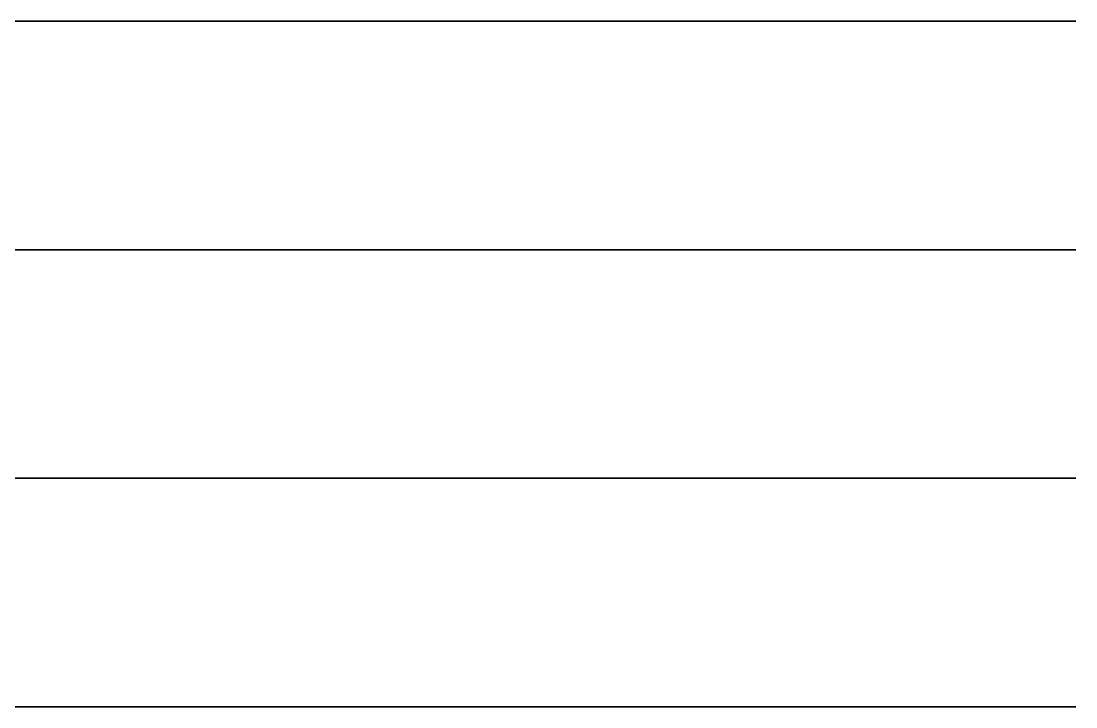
# Model space of a CAD drawing. Header units: metres. Extents: x 350990 to 353010, y 7455300 to 7456700.
# Drawn here: x 352548.3 to 353010, y 7455600 to 7455900 of the extents above; entities that cross this region are included whole.
import ezdxf

# ---------------------------------------------------------------- set-up
doc = ezdxf.new("R2010")
doc.units = ezdxf.units.M

msp = doc.modelspace()

# ---------------------------------------------------------------- linework, layer by layer
at = {"layer": 'BOC_M100N'}
msp.add_polyline3d([(352540, 7455900, 1297.645), (352550, 7455900, 1296.189), (352560, 7455900, 1294.714), (352570, 7455900, 1293.183), (352580, 7455900, 1291.562), (352590, 7455900, 1289.822), (352600, 7455900, 1287.944), (352610, 7455900, 1285.918), (352620, 7455900, 1283.748), (352630, 7455900, 1281.449), (352640, 7455900, 1279.048), (352650, 7455900, 1276.58), (352660, 7455900, 1274.091), (352670, 7455900, 1271.628), (352680, 7455900, 1269.242), (352690, 7455900, 1266.981), (352700, 7455900, 1264.889), (352710, 7455900, 1263.001), (352720, 7455900, 1261.344), (352730, 7455900, 1259.935), (352740, 7455900, 1258.778), (352750, 7455900, 1257.869), (352760, 7455900, 1257.194), (352770, 7455900, 1256.734), (352780, 7455900, 1256.462), (352790, 7455900, 1256.352), (352800, 7455900, 1256.377), (352810, 7455900, 1256.515), (352820, 7455900, 1256.745), (352830, 7455900, 1257.056), (352840, 7455900, 1257.441), (352850, 7455900, 1257.898), (352860, 7455900, 1258.432), (352870, 7455900, 1259.05), (352880, 7455900, 1259.762), (352890, 7455900, 1260.574), (352900, 7455900, 1261.493), (352910, 7455900, 1262.516), (352920, 7455900, 1263.636), (352930, 7455900, 1264.839), (352940, 7455900, 1266.1), (352950, 7455900, 1267.389), (352960, 7455900, 1268.67), (352970, 7455900, 1269.903), (352980, 7455900, 1271.047), (352990, 7455900, 1272.063), (353000, 7455900, 1272.915)], dxfattribs=at)
at = {"layer": 'BOC_M200N'}
msp.add_polyline3d([(352540, 7455800, 1306.494), (352550, 7455800, 1305.318), (352560, 7455800, 1303.99), (352570, 7455800, 1302.526), (352580, 7455800, 1300.943), (352590, 7455800, 1299.25), (352600, 7455800, 1297.456), (352610, 7455800, 1295.561), (352620, 7455800, 1293.563), (352630, 7455800, 1291.455), (352640, 7455800, 1289.231), (352650, 7455800, 1286.885), (352660, 7455800, 1284.414), (352670, 7455800, 1281.823), (352680, 7455800, 1279.122), (352690, 7455800, 1276.332), (352700, 7455800, 1273.487), (352710, 7455800, 1270.627), (352720, 7455800, 1267.803), (352730, 7455800, 1265.076), (352740, 7455800, 1262.509), (352750, 7455800, 1260.168), (352760, 7455800, 1258.118), (352770, 7455800, 1256.417), (352780, 7455800, 1255.116), (352790, 7455800, 1254.254), (352800, 7455800, 1253.853), (352810, 7455800, 1253.922), (352820, 7455800, 1254.451), (352830, 7455800, 1255.415), (352840, 7455800, 1256.774), (352850, 7455800, 1258.474), (352860, 7455800, 1260.455), (352870, 7455800, 1262.648), (352880, 7455800, 1264.984), (352890, 7455800, 1267.395), (352900, 7455800, 1269.818), (352910, 7455800, 1271.872), (352920, 7455800, 1273.77), (352930, 7455800, 1275.801), (352940, 7455800, 1277.939), (352950, 7455800, 1280.156), (352960, 7455800, 1282.388), (352970, 7455800, 1284.017), (352980, 7455800, 1285.53), (352990, 7455800, 1286.944), (353000, 7455800, 1288.276)], dxfattribs=at)
at = {"layer": 'BOC_M300N'}
msp.add_polyline3d([(352540, 7455700, 1293.145), (352550, 7455700, 1293.822), (352560, 7455700, 1294.541), (352570, 7455700, 1295.255), (352580, 7455700, 1295.926), (352590, 7455700, 1296.527), (352600, 7455700, 1297.04), (352610, 7455700, 1297.458), (352620, 7455700, 1297.782), (352630, 7455700, 1298.022), (352640, 7455700, 1298.191), (352650, 7455700, 1298.306), (352660, 7455700, 1298.385), (352670, 7455700, 1298.305), (352680, 7455700, 1298.173), (352690, 7455700, 1298.011), (352700, 7455700, 1297.816), (352710, 7455700, 1297.59), (352720, 7455700, 1297.332), (352730, 7455700, 1297.046), (352740, 7455700, 1296.735), (352750, 7455700, 1296.405), (352760, 7455700, 1296.061), (352770, 7455700, 1295.711), (352780, 7455700, 1295.364), (352790, 7455700, 1295.028), (352800, 7455700, 1294.712), (352810, 7455700, 1294.426), (352820, 7455700, 1294.18), (352830, 7455700, 1293.674), (352840, 7455700, 1293.028), (352850, 7455700, 1292.48), (352860, 7455700, 1292.067), (352870, 7455700, 1291.823), (352880, 7455700, 1291.769), (352890, 7455700, 1291.918), (352900, 7455700, 1292.271), (352910, 7455700, 1292.816), (352920, 7455700, 1293.529), (352930, 7455700, 1294.377), (352940, 7455700, 1295.316), (352950, 7455700, 1296.299), (352960, 7455700, 1297.277), (352970, 7455700, 1298.199), (352980, 7455700, 1299.021), (352990, 7455700, 1299.706), (353000, 7455700, 1300.225)], dxfattribs=at)
at = {"layer": 'BOC_M400N'}
msp.add_polyline3d([(352540, 7455600, 1291.075), (352550, 7455600, 1291.151), (352560, 7455600, 1291.474), (352570, 7455600, 1292.029), (352580, 7455600, 1292.794), (352590, 7455600, 1293.734), (352600, 7455600, 1294.804), (352610, 7455600, 1295.957), (352620, 7455600, 1297.141), (352630, 7455600, 1298.307), (352640, 7455600, 1299.407), (352650, 7455600, 1300.405), (352660, 7455600, 1301.27), (352670, 7455600, 1301.986), (352680, 7455600, 1302.547), (352690, 7455600, 1302.96), (352700, 7455600, 1303.245), (352710, 7455600, 1303.426), (352720, 7455600, 1303.539), (352730, 7455600, 1303.62), (352740, 7455600, 1303.706), (352750, 7455600, 1303.829), (352760, 7455600, 1304.016), (352770, 7455600, 1304.285), (352780, 7455600, 1304.642), (352790, 7455600, 1305.084), (352800, 7455600, 1305.594), (352810, 7455600, 1306.147), (352820, 7455600, 1306.708), (352830, 7455600, 1307.236), (352840, 7455600, 1307.69), (352850, 7455600, 1308.027), (352860, 7455600, 1308.209), (352870, 7455600, 1308.204), (352880, 7455600, 1307.214), (352890, 7455600, 1306.136), (352900, 7455600, 1305.001), (352910, 7455600, 1303.823), (352920, 7455600, 1302.617), (352930, 7455600, 1301.398), (352940, 7455600, 1300.18), (352950, 7455600, 1298.978), (352960, 7455600, 1297.802), (352970, 7455600, 1296.667), (352980, 7455600, 1295.581), (352990, 7455600, 1294.553), (353000, 7455600, 1293.591)], dxfattribs=at)
at = {"layer": 'BOLC_M100N'}
msp.add_polyline3d([(352540, 7455900, 1272.379), (352550, 7455900, 1271.757), (352560, 7455900, 1270.971), (352570, 7455900, 1270.006), (352580, 7455900, 1268.852), (352590, 7455900, 1267.505), (352600, 7455900, 1265.965), (352610, 7455900, 1264.241), (352620, 7455900, 1262.347), (352630, 7455900, 1260.302), (352640, 7455900, 1258.131), (352650, 7455900, 1255.862), (352660, 7455900, 1253.526), (352670, 7455900, 1251.154), (352680, 7455900, 1248.78), (352690, 7455900, 1246.434), (352700, 7455900, 1244.149), (352710, 7455900, 1241.952), (352720, 7455900, 1239.87), (352730, 7455900, 1237.926), (352740, 7455900, 1236.142), (352750, 7455900, 1234.537), (352760, 7455900, 1233.127), (352770, 7455900, 1231.926), (352780, 7455900, 1230.948), (352790, 7455900, 1230.201), (352800, 7455900, 1229.693), (352810, 7455900, 1229.427), (352820, 7455900, 1229.401), (352830, 7455900, 1229.609), (352840, 7455900, 1230.041), (352850, 7455900, 1230.685), (352860, 7455900, 1231.526), (352870, 7455900, 1232.553), (352880, 7455900, 1233.753), (352890, 7455900, 1235.113), (352900, 7455900, 1236.62), (352910, 7455900, 1238.258), (352920, 7455900, 1240.01), (352930, 7455900, 1241.853), (352940, 7455900, 1243.763), (352950, 7455900, 1245.715), (352960, 7455900, 1247.679), (352970, 7455900, 1249.626), (352980, 7455900, 1251.524), (352990, 7455900, 1253.344), (353000, 7455900, 1255.058)], dxfattribs=at)
at = {"layer": 'BOLC_M200N'}
msp.add_polyline3d([(352540, 7455800, 1275.828), (352550, 7455800, 1275.663), (352560, 7455800, 1275.279), (352570, 7455800, 1274.656), (352580, 7455800, 1273.783), (352590, 7455800, 1272.657), (352600, 7455800, 1271.281), (352610, 7455800, 1269.67), (352620, 7455800, 1267.842), (352630, 7455800, 1265.823), (352640, 7455800, 1263.645), (352650, 7455800, 1261.342), (352660, 7455800, 1258.951), (352670, 7455800, 1256.51), (352680, 7455800, 1254.059), (352690, 7455800, 1251.636), (352700, 7455800, 1249.275), (352710, 7455800, 1247.011), (352720, 7455800, 1244.874), (352730, 7455800, 1242.892), (352740, 7455800, 1241.089), (352750, 7455800, 1239.486), (352760, 7455800, 1238.101), (352770, 7455800, 1236.95), (352780, 7455800, 1236.046), (352790, 7455800, 1235.397), (352800, 7455800, 1235.011), (352810, 7455800, 1234.889), (352820, 7455800, 1235.028), (352830, 7455800, 1235.424), (352840, 7455800, 1236.064), (352850, 7455800, 1236.937), (352860, 7455800, 1238.027), (352870, 7455800, 1239.32), (352880, 7455800, 1240.799), (352890, 7455800, 1242.448), (352900, 7455800, 1244.246), (352910, 7455800, 1246.175), (352920, 7455800, 1248.212), (352930, 7455800, 1250.332), (352940, 7455800, 1252.509), (352950, 7455800, 1254.715), (352960, 7455800, 1256.921), (352970, 7455800, 1259.1), (352980, 7455800, 1261.222), (352990, 7455800, 1263.262), (353000, 7455800, 1265.194)], dxfattribs=at)
at = {"layer": 'BOLC_M300N'}
msp.add_polyline3d([(352540, 7455700, 1281.796), (352550, 7455700, 1281.43), (352560, 7455700, 1280.862), (352570, 7455700, 1280.098), (352580, 7455700, 1279.151), (352590, 7455700, 1278.043), (352600, 7455700, 1276.798), (352610, 7455700, 1275.446), (352620, 7455700, 1274.018), (352630, 7455700, 1272.546), (352640, 7455700, 1271.063), (352650, 7455700, 1269.597), (352660, 7455700, 1268.174), (352670, 7455700, 1266.819), (352680, 7455700, 1265.547), (352690, 7455700, 1264.371), (352700, 7455700, 1263.299), (352710, 7455700, 1262.331), (352720, 7455700, 1261.466), (352730, 7455700, 1260.695), (352740, 7455700, 1260.009), (352750, 7455700, 1259.394), (352760, 7455700, 1258.836), (352770, 7455700, 1258.321), (352780, 7455700, 1257.834), (352790, 7455700, 1257.363), (352800, 7455700, 1256.897), (352810, 7455700, 1256.425), (352820, 7455700, 1255.939), (352830, 7455700, 1255.433), (352840, 7455700, 1254.904), (352850, 7455700, 1254.35), (352860, 7455700, 1253.774), (352870, 7455700, 1253.182), (352880, 7455700, 1252.581), (352890, 7455700, 1251.984), (352900, 7455700, 1251.403), (352910, 7455700, 1250.852), (352920, 7455700, 1250.348), (352930, 7455700, 1249.903), (352940, 7455700, 1249.534), (352950, 7455700, 1249.254), (352960, 7455700, 1249.077), (352970, 7455700, 1249.014), (352980, 7455700, 1249.076), (352990, 7455700, 1249.273), (353000, 7455700, 1249.612)], dxfattribs=at)
at = {"layer": 'BOLC_M400N'}
msp.add_polyline3d([(352540, 7455600, 1281.15), (352550, 7455600, 1279.172), (352560, 7455600, 1277.033), (352570, 7455600, 1274.796), (352580, 7455600, 1272.529), (352590, 7455600, 1270.297), (352600, 7455600, 1268.165), (352610, 7455600, 1266.195), (352620, 7455600, 1264.44), (352630, 7455600, 1262.946), (352640, 7455600, 1261.751), (352650, 7455600, 1260.879), (352660, 7455600, 1260.343), (352670, 7455600, 1260.145), (352680, 7455600, 1260.274), (352690, 7455600, 1260.71), (352700, 7455600, 1261.419), (352710, 7455600, 1262.361), (352720, 7455600, 1263.489), (352730, 7455600, 1264.748), (352740, 7455600, 1266.081), (352750, 7455600, 1267.431), (352760, 7455600, 1268.737), (352770, 7455600, 1269.945), (352780, 7455600, 1271.003), (352790, 7455600, 1271.864), (352800, 7455600, 1272.487), (352810, 7455600, 1272.84), (352820, 7455600, 1272.898), (352830, 7455600, 1272.645), (352840, 7455600, 1272.074), (352850, 7455600, 1271.185), (352860, 7455600, 1269.988), (352870, 7455600, 1268.501), (352880, 7455600, 1266.746), (352890, 7455600, 1264.756), (352900, 7455600, 1262.567), (352910, 7455600, 1260.219), (352920, 7455600, 1257.757), (352930, 7455600, 1255.227), (352940, 7455600, 1252.679), (352950, 7455600, 1250.161), (352960, 7455600, 1247.723), (352970, 7455600, 1245.412), (352980, 7455600, 1243.275), (352990, 7455600, 1241.355), (353000, 7455600, 1239.692)], dxfattribs=at)
at = {"layer": 'BOX_M100N'}
msp.add_polyline3d([(352540, 7455900, 1254.124), (352550, 7455900, 1253.73), (352560, 7455900, 1252.823), (352570, 7455900, 1251.431), (352580, 7455900, 1249.606), (352590, 7455900, 1247.424), (352600, 7455900, 1244.978), (352610, 7455900, 1242.364), (352620, 7455900, 1239.681), (352630, 7455900, 1237.015), (352640, 7455900, 1234.438), (352650, 7455900, 1231.999), (352660, 7455900, 1229.722), (352670, 7455900, 1227.606), (352680, 7455900, 1225.625), (352690, 7455900, 1223.735), (352700, 7455900, 1221.878), (352710, 7455900, 1219.991), (352720, 7455900, 1218.016), (352730, 7455900, 1215.905), (352740, 7455900, 1213.63), (352750, 7455900, 1211.189), (352760, 7455900, 1208.609), (352770, 7455900, 1205.949), (352780, 7455900, 1203.293), (352790, 7455900, 1200.751), (352800, 7455900, 1198.448), (352810, 7455900, 1196.516), (352820, 7455900, 1195.08), (352830, 7455900, 1194.253), (352840, 7455900, 1194.125), (352850, 7455900, 1194.754), (352860, 7455900, 1196.163), (352870, 7455900, 1198.337), (352880, 7455900, 1201.224), (352890, 7455900, 1204.733), (352900, 7455900, 1208.742), (352910, 7455900, 1213.101), (352920, 7455900, 1217.639), (352930, 7455900, 1222.178), (352940, 7455900, 1226.542), (352950, 7455900, 1230.566), (352960, 7455900, 1234.106), (352970, 7455900, 1237.046), (352980, 7455900, 1239.305), (352990, 7455900, 1240.838), (353000, 7455900, 1241.637)], dxfattribs=at)
at = {"layer": 'BOX_M200N'}
msp.add_polyline3d([(352540, 7455800, 1269.704), (352550, 7455800, 1269.663), (352560, 7455800, 1269.279), (352570, 7455800, 1268.542), (352580, 7455800, 1267.063), (352590, 7455800, 1265.058), (352600, 7455800, 1262.581), (352610, 7455800, 1259.702), (352620, 7455800, 1256.51), (352630, 7455800, 1253.097), (352640, 7455800, 1249.557), (352650, 7455800, 1245.975), (352660, 7455800, 1242.421), (352670, 7455800, 1238.949), (352680, 7455800, 1235.592), (352690, 7455800, 1232.361), (352700, 7455800, 1229.25), (352710, 7455800, 1226.239), (352720, 7455800, 1223.299), (352730, 7455800, 1220.399), (352740, 7455800, 1217.512), (352750, 7455800, 1214.626), (352760, 7455800, 1211.745), (352770, 7455800, 1208.893), (352780, 7455800, 1206.119), (352790, 7455800, 1203.493), (352800, 7455800, 1201.103), (352810, 7455800, 1199.048), (352820, 7455800, 1197.435), (352830, 7455800, 1196.365), (352840, 7455800, 1195.929), (352850, 7455800, 1196.197), (352860, 7455800, 1197.216), (352870, 7455800, 1199), (352880, 7455800, 1201.531), (352890, 7455800, 1204.754), (352900, 7455800, 1208.582), (352910, 7455800, 1212.895), (352920, 7455800, 1217.551), (352930, 7455800, 1222.393), (352940, 7455800, 1227.257), (352950, 7455800, 1231.984), (352960, 7455800, 1236.428), (352970, 7455800, 1240.467), (352980, 7455800, 1244.011), (352990, 7455800, 1247.002), (353000, 7455800, 1249.419)], dxfattribs=at)
at = {"layer": 'BOX_M300N'}
msp.add_polyline3d([(352540, 7455700, 1252.678), (352550, 7455700, 1251.535), (352560, 7455700, 1250.307), (352570, 7455700, 1248.999), (352580, 7455700, 1247.628), (352590, 7455700, 1246.228), (352600, 7455700, 1244.846), (352610, 7455700, 1243.542), (352620, 7455700, 1242.381), (352630, 7455700, 1241.431), (352640, 7455700, 1240.754), (352650, 7455700, 1240.403), (352660, 7455700, 1240.413), (352670, 7455700, 1240.796), (352680, 7455700, 1241.538), (352690, 7455700, 1242.601), (352700, 7455700, 1243.916), (352710, 7455700, 1245.393), (352720, 7455700, 1246.924), (352730, 7455700, 1248.388), (352740, 7455700, 1249.664), (352750, 7455700, 1250.633), (352760, 7455700, 1251.195), (352770, 7455700, 1251.271), (352780, 7455700, 1250.813), (352790, 7455700, 1249.805), (352800, 7455700, 1248.269), (352810, 7455700, 1246.26), (352820, 7455700, 1243.865), (352830, 7455700, 1241.194), (352840, 7455700, 1238.377), (352850, 7455700, 1235.552), (352860, 7455700, 1232.857), (352870, 7455700, 1230.42), (352880, 7455700, 1228.35), (352890, 7455700, 1226.732), (352900, 7455700, 1225.619), (352910, 7455700, 1225.031), (352920, 7455700, 1224.955), (352930, 7455700, 1225.346), (352940, 7455700, 1226.135), (352950, 7455700, 1227.231), (352960, 7455700, 1228.535), (352970, 7455700, 1229.947), (352980, 7455700, 1231.37), (352990, 7455700, 1232.722), (353000, 7455700, 1233.944)], dxfattribs=at)
at = {"layer": 'BOX_M400N'}
msp.add_polyline3d([(352540, 7455600, 1238.621), (352550, 7455600, 1235.93), (352560, 7455600, 1233.6), (352570, 7455600, 1231.652), (352580, 7455600, 1230.098), (352590, 7455600, 1228.942), (352600, 7455600, 1228.187), (352610, 7455600, 1227.833), (352620, 7455600, 1227.882), (352630, 7455600, 1228.335), (352640, 7455600, 1229.194), (352650, 7455600, 1230.456), (352660, 7455600, 1232.11), (352670, 7455600, 1234.139), (352680, 7455600, 1236.508), (352690, 7455600, 1239.17), (352700, 7455600, 1242.057), (352710, 7455600, 1245.086), (352720, 7455600, 1248.156), (352730, 7455600, 1251.156), (352740, 7455600, 1253.963), (352750, 7455600, 1256.457), (352760, 7455600, 1258.522), (352770, 7455600, 1260.054), (352780, 7455600, 1260.971), (352790, 7455600, 1261.215), (352800, 7455600, 1260.761), (352810, 7455600, 1259.616), (352820, 7455600, 1257.821), (352830, 7455600, 1255.447), (352840, 7455600, 1252.595), (352850, 7455600, 1249.385), (352860, 7455600, 1245.952), (352870, 7455600, 1242.435), (352880, 7455600, 1238.968), (352890, 7455600, 1235.673), (352900, 7455600, 1232.652), (352910, 7455600, 1229.98), (352920, 7455600, 1227.704), (352930, 7455600, 1225.839), (352940, 7455600, 1224.373), (352950, 7455600, 1223.267), (352960, 7455600, 1222.465), (352970, 7455600, 1221.898), (352980, 7455600, 1221.494), (352990, 7455600, 1221.184), (353000, 7455600, 1220.911)], dxfattribs=at)
at = {"layer": 'PHY_M100N'}
msp.add_polyline3d([(352546.122, 7455900, 920), (352549.476, 7455900, 910), (352550, 7455900, 907.804), (352551.842, 7455900, 900), (352553.442, 7455900, 890), (352554.45, 7455900, 880), (352555.027, 7455900, 870), (352555.365, 7455900, 860), (352555.701, 7455900, 850), (352556.354, 7455900, 840), (352557.747, 7455900, 830), (352560, 7455900, 821.52), (352560.427, 7455900, 820), (352564.914, 7455900, 810), (352560, 7455900, 806.582), (352550, 7455900, 809.373), (352548.283, 7455900, 810)], dxfattribs=at)
msp.add_polyline3d([(352570, 7455900, 799.231), (352568.367, 7455900, 800), (352570, 7455900, 802.663), (352571.94, 7455900, 800)], close=True, dxfattribs=at)
at = {"layer": 'PHY_M200N'}
msp.add_polyline3d([(352544.527, 7455800, 810), (352550, 7455800, 803.183), (352552.585, 7455800, 800), (352560, 7455800, 793.099), (352563.234, 7455800, 790), (352570, 7455800, 784.597), (352575.289, 7455800, 780), (352580, 7455800, 776.3), (352586.978, 7455800, 770), (352590, 7455800, 767.344), (352596.987, 7455800, 760), (352590, 7455800, 755.695), (352583.156, 7455800, 750), (352580, 7455800, 748.557), (352570, 7455800, 742.769), (352566.28, 7455800, 740), (352560, 7455800, 735.337), (352554.072, 7455800, 730), (352550, 7455800, 726.397), (352543.396, 7455800, 720)], dxfattribs=at)
at = {"layer": 'POT_M100N'}
msp.add_polyline3d([(352540.041, 7455900, 370), (352550, 7455900, 360.936), (352551.005, 7455900, 360), (352560, 7455900, 351.75), (352561.854, 7455900, 350), (352570, 7455900, 342.233), (352572.267, 7455900, 340), (352580, 7455900, 332.128), (352582.023, 7455900, 330), (352590, 7455900, 321.148), (352591.005, 7455900, 320), (352599.192, 7455900, 310), (352600, 7455900, 308.937), (352606.648, 7455900, 300), (352600, 7455900, 290.831), (352590, 7455900, 290.346), (352580, 7455900, 290.219), (352570, 7455900, 290.161), (352560, 7455900, 290.129), (352550, 7455900, 290.109), (352540, 7455900, 290.095)], dxfattribs=at)
at = {"layer": 'PRO_M100N'}
msp.add_polyline3d([(352540.907, 7455900, 1310), (352550, 7455900, 1308.156), (352560, 7455900, 1306.007), (352570, 7455900, 1303.749), (352580, 7455900, 1301.394), (352585.721, 7455900, 1300), (352590, 7455900, 1298.957), (352600, 7455900, 1296.454), (352610, 7455900, 1293.902), (352620, 7455900, 1291.32), (352625.09, 7455900, 1290), (352630, 7455900, 1288.727), (352640, 7455900, 1286.143), (352647.684, 7455900, 1280), (352643.866, 7455900, 1270), (352641.47, 7455900, 1260), (352640.376, 7455900, 1250), (352640.527, 7455900, 1240), (352641.954, 7455900, 1230), (352644.764, 7455900, 1220), (352649.155, 7455900, 1210), (352650, 7455900, 1208.564), (352655.825, 7455900, 1200), (352660, 7455900, 1195.117), (352665.134, 7455900, 1190), (352670, 7455900, 1185.781), (352677.842, 7455900, 1180), (352680, 7455900, 1179.364), (352690, 7455900, 1176.904), (352700, 7455900, 1174.969), (352710, 7455900, 1173.608), (352720, 7455900, 1172.865), (352730, 7455900, 1172.763), (352740, 7455900, 1173.275), (352750, 7455900, 1174.287), (352760, 7455900, 1175.555), (352770, 7455900, 1176.682), (352780, 7455900, 1177.129), (352790, 7455900, 1176.289), (352800, 7455900, 1173.599), (352807.29, 7455900, 1170), (352810, 7455900, 1168.633), (352820, 7455900, 1161.139), (352821.132, 7455900, 1160), (352830, 7455900, 1151.201), (352830.975, 7455900, 1150), (352839.4, 7455900, 1140), (352840, 7455900, 1139.318), (352847.028, 7455900, 1130), (352850, 7455900, 1126.354), (352854.617, 7455900, 1120), (352860, 7455900, 1113.284), (352862.418, 7455900, 1110), (352870, 7455900, 1100.757), (352870.583, 7455900, 1100), (352879.091, 7455900, 1090), (352880, 7455900, 1089.033), (352888.107, 7455900, 1080), (352890, 7455900, 1078.079), (352897.666, 7455900, 1070), (352900, 7455900, 1067.719), (352907.623, 7455900, 1060), (352910, 7455900, 1057.719), (352917.746, 7455900, 1050), (352920, 7455900, 1047.817), (352927.739, 7455900, 1040), (352930, 7455900, 1037.72), (352937.299, 7455900, 1030), (352940, 7455900, 1027.063), (352946.166, 7455900, 1020), (352950, 7455900, 1015.344), (352954.168, 7455900, 1010), (352960, 7455900, 1001.812), (352961.224, 7455900, 1000), (352967.188, 7455900, 990), (352970, 7455900, 984.557), (352972.225, 7455900, 980), (352976.327, 7455900, 970), (352979.702, 7455900, 960), (352980, 7455900, 958.91), (352982.317, 7455900, 950), (352984.386, 7455900, 940), (352986.039, 7455900, 930), (352987.402, 7455900, 920), (352988.606, 7455900, 910), (352989.793, 7455900, 900), (352990, 7455900, 898.404), (352991.061, 7455900, 890), (352992.604, 7455900, 880), (352994.613, 7455900, 870), (352997.294, 7455900, 860), (353000, 7455900, 852.373), (353006.672, 7455900, 850), (353009.239, 7455900, 840), (353009.601, 7455900, 830), (353009.743, 7455900, 820), (353009.817, 7455900, 810), (353009.861, 7455900, 800), (353009.89, 7455900, 790), (353009.91, 7455900, 780), (353009.925, 7455900, 770), (353009.935, 7455900, 760), (353009.943, 7455900, 750), (353009.95, 7455900, 740), (353009.955, 7455900, 730), (353009.959, 7455900, 720), (353009.962, 7455900, 710), (353009.964, 7455900, 700), (353009.966, 7455900, 690), (353009.967, 7455900, 680), (353009.968, 7455900, 670), (353009.969, 7455900, 660), (353009.969, 7455900, 650), (353009.969, 7455900, 640), (353009.969, 7455900, 630), (353009.969, 7455900, 620), (353009.968, 7455900, 610), (353009.967, 7455900, 600), (353009.965, 7455900, 590), (353009.964, 7455900, 580), (353009.962, 7455900, 570), (353009.959, 7455900, 560), (353009.957, 7455900, 550), (353009.954, 7455900, 540), (353009.951, 7455900, 530), (353009.949, 7455900, 520), (353009.946, 7455900, 510), (353009.944, 7455900, 500), (353009.943, 7455900, 490), (353009.943, 7455900, 480), (353009.944, 7455900, 470), (353009.945, 7455900, 460), (353009.948, 7455900, 450), (353009.951, 7455900, 440), (353009.954, 7455900, 430), (353009.958, 7455900, 420), (353009.961, 7455900, 410), (353009.964, 7455900, 400), (353009.967, 7455900, 390), (353009.969, 7455900, 380), (353009.972, 7455900, 370), (353009.974, 7455900, 360), (353009.975, 7455900, 350), (353009.977, 7455900, 340), (353009.978, 7455900, 330), (353009.979, 7455900, 320), (353009.98, 7455900, 310), (353009.981, 7455900, 300), (353000, 7455900, 290.019), (352990, 7455900, 290.019), (352980, 7455900, 290.019), (352970, 7455900, 290.018), (352960, 7455900, 290.018), (352950, 7455900, 290.018), (352940, 7455900, 290.018), (352930, 7455900, 290.018), (352920, 7455900, 290.018), (352910, 7455900, 290.017), (352900, 7455900, 290.017), (352890, 7455900, 290.017), (352880, 7455900, 290.017), (352870, 7455900, 290.017), (352860, 7455900, 290.017), (352850, 7455900, 290.016), (352840, 7455900, 290.016), (352830, 7455900, 290.016), (352820, 7455900, 290.015), (352810, 7455900, 290.015), (352800, 7455900, 290.015), (352790, 7455900, 290.014), (352780, 7455900, 290.014), (352770, 7455900, 290.014), (352760, 7455900, 290.013), (352750, 7455900, 290.013), (352740, 7455900, 290.013), (352730, 7455900, 290.013), (352720, 7455900, 290.013), (352710, 7455900, 290.012), (352700, 7455900, 290.012), (352690, 7455900, 290.012), (352680, 7455900, 290.012), (352670, 7455900, 290.012), (352660, 7455900, 290.012), (352650, 7455900, 290.011), (352640, 7455900, 290.011), (352630, 7455900, 290.011), (352620, 7455900, 290.011), (352610, 7455900, 290.011), (352600, 7455900, 290.011), (352590, 7455900, 290.01), (352580, 7455900, 290.01), (352570, 7455900, 290.01), (352560, 7455900, 290.01), (352550, 7455900, 290.01), (352540, 7455900, 290.01)], dxfattribs=at)
at = {"layer": 'PRO_M200N'}
for points in [[(352546.149, 7455800, 1160), (352550, 7455800, 1157.975), (352560, 7455800, 1154.337), (352570, 7455800, 1152.061), (352580, 7455800, 1150.707), (352588.417, 7455800, 1150), (352590, 7455800, 1149.879), (352600, 7455800, 1149.259), (352610, 7455800, 1148.601), (352620, 7455800, 1147.757), (352630, 7455800, 1146.636), (352640, 7455800, 1145.197), (352650, 7455800, 1143.424), (352660, 7455800, 1141.314), (352665.389, 7455800, 1140), (352670, 7455800, 1138.859), (352680, 7455800, 1136.058), (352690, 7455800, 1132.921), (352698.409, 7455800, 1130), (352700, 7455800, 1129.414), (352710, 7455800, 1125.474), (352720, 7455800, 1121.072), (352722.306, 7455800, 1120), (352730, 7455800, 1116.09), (352740, 7455800, 1110.437), (352740.737, 7455800, 1110), (352750, 7455800, 1104.056), (352755.832, 7455800, 1100), (352760, 7455800, 1096.943), (352769.075, 7455800, 1090), (352770, 7455800, 1089.284), (352780, 7455800, 1081.576), (352782.035, 7455800, 1080), (352790, 7455800, 1074.241), (352796.029, 7455800, 1070), (352800, 7455800, 1067.483), (352810, 7455800, 1061.434), (352812.402, 7455800, 1060), (352820, 7455800, 1056.05), (352830, 7455800, 1050.977), (352831.821, 7455800, 1050), (352840, 7455800, 1046.169), (352850, 7455800, 1041.29), (352852.366, 7455800, 1040), (352860, 7455800, 1036.272), (352870, 7455800, 1030.931), (352871.519, 7455800, 1030), (352880, 7455800, 1025.179), (352888.187, 7455800, 1020), (352890, 7455800, 1018.906), (352900, 7455800, 1011.978), (352902.531, 7455800, 1010), (352910, 7455800, 1004.231), (352914.874, 7455800, 1000), (352920, 7455800, 995.491), (352925.563, 7455800, 990), (352930, 7455800, 985.458), (352934.782, 7455800, 980), (352940, 7455800, 973.695), (352942.774, 7455800, 970), (352949.742, 7455800, 960), (352950, 7455800, 959.593), (352955.594, 7455800, 950), (352960, 7455800, 941.718), (352960.855, 7455800, 940), (352965.313, 7455800, 930), (352969.378, 7455800, 920), (352970, 7455800, 918.294), (352972.894, 7455800, 910), (352976.121, 7455800, 900), (352979.197, 7455800, 890), (352980, 7455800, 887.257), (352982.09, 7455800, 880), (352984.991, 7455800, 870), (352988.087, 7455800, 860), (352990, 7455800, 854.306), (352991.455, 7455800, 850), (352995.205, 7455800, 840), (352999.638, 7455800, 830), (353000, 7455800, 829.275), (353009.101, 7455800, 820), (353009.558, 7455800, 810), (353009.712, 7455800, 800), (353009.79, 7455800, 790), (353009.836, 7455800, 780), (353009.867, 7455800, 770), (353009.889, 7455800, 760), (353009.905, 7455800, 750), (353009.917, 7455800, 740), (353009.926, 7455800, 730), (353009.933, 7455800, 720), (353009.939, 7455800, 710), (353009.944, 7455800, 700), (353009.947, 7455800, 690), (353009.95, 7455800, 680), (353009.953, 7455800, 670), (353009.954, 7455800, 660), (353009.956, 7455800, 650), (353009.956, 7455800, 640), (353009.957, 7455800, 630), (353009.957, 7455800, 620), (353009.957, 7455800, 610), (353009.956, 7455800, 600), (353009.955, 7455800, 590), (353009.954, 7455800, 580), (353009.952, 7455800, 570), (353009.95, 7455800, 560), (353009.948, 7455800, 550), (353009.946, 7455800, 540), (353009.944, 7455800, 530), (353009.942, 7455800, 520), (353009.94, 7455800, 510), (353009.939, 7455800, 500), (353009.938, 7455800, 490), (353009.939, 7455800, 480), (353009.94, 7455800, 470), (353009.942, 7455800, 460), (353009.944, 7455800, 450), (353009.948, 7455800, 440), (353009.951, 7455800, 430), (353009.954, 7455800, 420), (353009.958, 7455800, 410), (353009.961, 7455800, 400), (353009.964, 7455800, 390), (353009.967, 7455800, 380), (353009.969, 7455800, 370), (353009.971, 7455800, 360), (353009.973, 7455800, 350), (353009.975, 7455800, 340), (353009.976, 7455800, 330), (353009.977, 7455800, 320), (353009.978, 7455800, 310), (353009.979, 7455800, 300), (353000, 7455800, 290.021), (352990, 7455800, 290.021), (352980, 7455800, 290.02), (352970, 7455800, 290.02), (352960, 7455800, 290.019), (352950, 7455800, 290.019), (352940, 7455800, 290.019), (352930, 7455800, 290.019), (352920, 7455800, 290.019), (352910, 7455800, 290.019), (352900, 7455800, 290.018), (352890, 7455800, 290.018), (352880, 7455800, 290.018), (352870, 7455800, 290.018), (352860, 7455800, 290.017), (352850, 7455800, 290.017), (352840, 7455800, 290.017), (352830, 7455800, 290.016), (352820, 7455800, 290.016), (352810, 7455800, 290.016), (352800, 7455800, 290.015), (352790, 7455800, 290.015), (352780, 7455800, 290.015), (352770, 7455800, 290.014), (352760, 7455800, 290.014), (352750, 7455800, 290.014), (352740, 7455800, 290.014), (352730, 7455800, 290.014), (352720, 7455800, 290.014), (352710, 7455800, 290.013), (352700, 7455800, 290.013), (352690, 7455800, 290.013), (352680, 7455800, 290.013), (352670, 7455800, 290.013), (352660, 7455800, 290.013), (352650, 7455800, 290.013), (352640, 7455800, 290.013), (352630, 7455800, 290.013), (352620, 7455800, 290.012), (352610, 7455800, 290.012), (352600, 7455800, 290.012), (352590, 7455800, 290.012), (352580, 7455800, 290.011), (352570, 7455800, 290.011), (352560, 7455800, 290.011), (352550, 7455800, 290.011), (352540, 7455800, 290.011)], [(352542.135, 7455800, 1310), (352550, 7455800, 1309.357), (352560, 7455800, 1307.579), (352567.789, 7455800, 1300), (352563.77, 7455800, 1290), (352560.062, 7455800, 1280), (352560, 7455800, 1279.828), (352556.432, 7455800, 1270), (352552.887, 7455800, 1260), (352550, 7455800, 1251.936), (352549.313, 7455800, 1250), (352545.677, 7455800, 1240)]]:
    msp.add_polyline3d(points, dxfattribs=at)
at = {"layer": 'PRO_M300N'}
msp.add_polyline3d([(352540, 7455700, 1084.278), (352550, 7455700, 1080.774), (352553.26, 7455700, 1080), (352560, 7455700, 1078.422), (352570, 7455700, 1077.077), (352580, 7455700, 1076.624), (352590, 7455700, 1076.901), (352600, 7455700, 1077.653), (352610, 7455700, 1078.547), (352620, 7455700, 1079.211), (352630, 7455700, 1079.294), (352640, 7455700, 1078.516), (352650, 7455700, 1076.698), (352660, 7455700, 1073.761), (352669.26, 7455700, 1070), (352670, 7455700, 1069.696), (352680, 7455700, 1064.437), (352687.147, 7455700, 1060), (352690, 7455700, 1058.25), (352700, 7455700, 1051.32), (352701.74, 7455700, 1050), (352710, 7455700, 1043.987), (352715.252, 7455700, 1040), (352720, 7455700, 1036.601), (352729.171, 7455700, 1030), (352730, 7455700, 1029.444), (352740, 7455700, 1022.789), (352744.392, 7455700, 1020), (352750, 7455700, 1016.698), (352760, 7455700, 1011.218), (352762.4, 7455700, 1010), (352770, 7455700, 1006.392), (352780, 7455700, 1002.136), (352785.629, 7455700, 1000), (352790, 7455700, 998.419), (352800, 7455700, 995.189), (352810, 7455700, 992.338), (352819.109, 7455700, 990), (352820, 7455700, 989.775), (352830, 7455700, 987.372), (352840, 7455700, 984.992), (352850, 7455700, 982.483), (352858.863, 7455700, 980), (352860, 7455700, 979.674), (352870, 7455700, 976.295), (352880, 7455700, 972.279), (352884.73, 7455700, 970), (352890, 7455700, 967.33), (352900, 7455700, 961.301), (352901.829, 7455700, 960), (352910, 7455700, 953.771), (352914.28, 7455700, 950), (352920, 7455700, 944.516), (352924.154, 7455700, 940), (352930, 7455700, 933.015), (352932.273, 7455700, 930), (352939.089, 7455700, 920), (352940, 7455700, 918.494), (352944.76, 7455700, 910), (352949.856, 7455700, 900), (352950, 7455700, 899.675), (352954.088, 7455700, 890), (352957.954, 7455700, 880), (352960, 7455700, 874.099), (352961.395, 7455700, 870), (352964.441, 7455700, 860), (352967.335, 7455700, 850), (352970, 7455700, 840.538), (352970.153, 7455700, 840), (352972.79, 7455700, 830), (352975.588, 7455700, 820), (352978.717, 7455700, 810), (352980, 7455700, 806.251), (352982.16, 7455700, 800), (352986.151, 7455700, 790), (352990, 7455700, 781.958), (352990.919, 7455700, 780), (352996.158, 7455700, 770), (353000, 7455700, 763.648), (353007.323, 7455700, 760), (353009.119, 7455700, 750), (353009.478, 7455700, 740), (353009.633, 7455700, 730), (353009.72, 7455700, 720), (353009.775, 7455700, 710), (353009.813, 7455700, 700), (353009.841, 7455700, 690), (353009.862, 7455700, 680), (353009.878, 7455700, 670), (353009.891, 7455700, 660), (353009.901, 7455700, 650), (353009.91, 7455700, 640), (353009.917, 7455700, 630), (353009.923, 7455700, 620), (353009.928, 7455700, 610), (353009.932, 7455700, 600), (353009.935, 7455700, 590), (353009.938, 7455700, 580), (353009.941, 7455700, 570), (353009.943, 7455700, 560), (353009.945, 7455700, 550), (353009.947, 7455700, 540), (353009.948, 7455700, 530), (353009.95, 7455700, 520), (353009.951, 7455700, 510), (353009.953, 7455700, 500), (353009.954, 7455700, 490), (353009.955, 7455700, 480), (353009.957, 7455700, 470), (353009.958, 7455700, 460), (353009.96, 7455700, 450), (353009.961, 7455700, 440), (353009.963, 7455700, 430), (353009.964, 7455700, 420), (353009.966, 7455700, 410), (353009.967, 7455700, 400), (353009.969, 7455700, 390), (353009.97, 7455700, 380), (353009.971, 7455700, 370), (353009.973, 7455700, 360), (353009.974, 7455700, 350), (353009.975, 7455700, 340), (353009.976, 7455700, 330), (353009.976, 7455700, 320), (353009.977, 7455700, 310), (353009.978, 7455700, 300), (353000, 7455700, 290.022), (352990, 7455700, 290.022), (352980, 7455700, 290.021), (352970, 7455700, 290.021), (352960, 7455700, 290.02), (352950, 7455700, 290.02), (352940, 7455700, 290.02), (352930, 7455700, 290.02), (352920, 7455700, 290.02), (352910, 7455700, 290.02), (352900, 7455700, 290.02), (352890, 7455700, 290.019), (352880, 7455700, 290.019), (352870, 7455700, 290.019), (352860, 7455700, 290.019), (352850, 7455700, 290.019), (352840, 7455700, 290.018), (352830, 7455700, 290.018), (352820, 7455700, 290.018), (352810, 7455700, 290.017), (352800, 7455700, 290.017), (352790, 7455700, 290.017), (352780, 7455700, 290.016), (352770, 7455700, 290.016), (352760, 7455700, 290.016), (352750, 7455700, 290.016), (352740, 7455700, 290.015), (352730, 7455700, 290.015), (352720, 7455700, 290.015), (352710, 7455700, 290.015), (352700, 7455700, 290.015), (352690, 7455700, 290.015), (352680, 7455700, 290.015), (352670, 7455700, 290.015), (352660, 7455700, 290.015), (352650, 7455700, 290.015), (352640, 7455700, 290.015), (352630, 7455700, 290.015), (352620, 7455700, 290.015), (352610, 7455700, 290.015), (352600, 7455700, 290.014), (352590, 7455700, 290.014), (352580, 7455700, 290.014), (352570, 7455700, 290.013), (352560, 7455700, 290.013), (352550, 7455700, 290.013), (352540, 7455700, 290.013)], dxfattribs=at)
at = {"layer": 'PRO_M400N'}
msp.add_polyline3d([(352540, 7455600, 1053.91), (352549.318, 7455600, 1050), (352550, 7455600, 1049.696), (352560, 7455600, 1046.023), (352570, 7455600, 1043.001), (352580, 7455600, 1040.704), (352584.698, 7455600, 1040), (352590, 7455600, 1039.102), (352600, 7455600, 1038.136), (352610, 7455600, 1037.621), (352620, 7455600, 1037.162), (352630, 7455600, 1036.276), (352640, 7455600, 1034.546), (352650, 7455600, 1031.751), (352654.338, 7455600, 1030), (352660, 7455600, 1027.72), (352670, 7455600, 1022.666), (352674.46, 7455600, 1020), (352680, 7455600, 1016.877), (352690, 7455600, 1010.711), (352691.036, 7455600, 1010), (352700, 7455600, 1004.36), (352706.798, 7455600, 1000), (352710, 7455600, 998.128), (352720, 7455600, 992.071), (352723.367, 7455600, 990), (352730, 7455600, 986.234), (352740, 7455600, 980.658), (352741.16, 7455600, 980), (352750, 7455600, 975.252), (352760, 7455600, 970.083), (352760.158, 7455600, 970), (352770, 7455600, 964.982), (352780, 7455600, 960.064), (352780.13, 7455600, 960), (352790, 7455600, 955.085), (352800, 7455600, 950.205), (352800.423, 7455600, 950), (352810, 7455600, 945.083), (352819.856, 7455600, 940), (352820, 7455600, 939.919), (352830, 7455600, 934.189), (352837.073, 7455600, 930), (352840, 7455600, 928.018), (352850, 7455600, 920.938), (352851.263, 7455600, 920), (352860, 7455600, 912.238), (352862.378, 7455600, 910), (352870, 7455600, 901.065), (352870.863, 7455600, 900), (352877.142, 7455600, 890), (352880, 7455600, 883.684), (352881.632, 7455600, 880), (352884.595, 7455600, 870), (352886.245, 7455600, 860), (352886.75, 7455600, 850), (352886.301, 7455600, 840), (352885.118, 7455600, 830), (352883.449, 7455600, 820), (352881.569, 7455600, 810), (352880, 7455600, 801.26), (352879.791, 7455600, 800), (352878.509, 7455600, 790), (352877.855, 7455600, 780), (352878.075, 7455600, 770), (352879.404, 7455600, 760), (352880, 7455600, 757.728), (352882.253, 7455600, 750), (352886.763, 7455600, 740), (352890, 7455600, 734.776), (352893.282, 7455600, 730), (352900, 7455600, 722.179), (352902.067, 7455600, 720), (352910, 7455600, 712.83), (352913.396, 7455600, 710), (352920, 7455600, 705.027), (352927.027, 7455600, 700), (352930, 7455600, 697.996), (352940, 7455600, 691.458), (352942.277, 7455600, 690), (352950, 7455600, 685.132), (352957.781, 7455600, 680), (352960, 7455600, 678.528), (352970, 7455600, 671.556), (352972.069, 7455600, 670), (352980, 7455600, 663.948), (352984.671, 7455600, 660), (352990, 7455600, 655.474), (352995.888, 7455600, 650), (353000, 7455600, 646.241), (353008.748, 7455600, 640), (353009.506, 7455600, 630), (353009.702, 7455600, 620), (353009.791, 7455600, 610), (353009.841, 7455600, 600), (353009.873, 7455600, 590), (353009.896, 7455600, 580), (353009.911, 7455600, 570), (353009.923, 7455600, 560), (353009.932, 7455600, 550), (353009.94, 7455600, 540), (353009.945, 7455600, 530), (353009.95, 7455600, 520), (353009.954, 7455600, 510), (353009.957, 7455600, 500), (353009.96, 7455600, 490), (353009.962, 7455600, 480), (353009.964, 7455600, 470), (353009.966, 7455600, 460), (353009.967, 7455600, 450), (353009.968, 7455600, 440), (353009.969, 7455600, 430), (353009.97, 7455600, 420), (353009.971, 7455600, 410), (353009.972, 7455600, 400), (353009.973, 7455600, 390), (353009.973, 7455600, 380), (353009.974, 7455600, 370), (353009.974, 7455600, 360), (353009.975, 7455600, 350), (353009.975, 7455600, 340), (353009.976, 7455600, 330), (353009.976, 7455600, 320), (353009.977, 7455600, 310), (353009.977, 7455600, 300), (353000, 7455600, 290.023), (352990, 7455600, 290.022), (352980, 7455600, 290.022), (352970, 7455600, 290.021), (352960, 7455600, 290.021), (352950, 7455600, 290.021), (352940, 7455600, 290.021), (352930, 7455600, 290.021), (352920, 7455600, 290.021), (352910, 7455600, 290.021), (352900, 7455600, 290.022), (352890, 7455600, 290.022), (352880, 7455600, 290.022), (352870, 7455600, 290.022), (352860, 7455600, 290.022), (352850, 7455600, 290.022), (352840, 7455600, 290.021), (352830, 7455600, 290.021), (352820, 7455600, 290.021), (352810, 7455600, 290.02), (352800, 7455600, 290.02), (352790, 7455600, 290.02), (352780, 7455600, 290.019), (352770, 7455600, 290.019), (352760, 7455600, 290.019), (352750, 7455600, 290.019), (352740, 7455600, 290.018), (352730, 7455600, 290.018), (352720, 7455600, 290.018), (352710, 7455600, 290.018), (352700, 7455600, 290.018), (352690, 7455600, 290.018), (352680, 7455600, 290.019), (352670, 7455600, 290.019), (352660, 7455600, 290.019), (352650, 7455600, 290.019), (352640, 7455600, 290.018), (352630, 7455600, 290.018), (352620, 7455600, 290.018), (352610, 7455600, 290.018), (352600, 7455600, 290.017), (352590, 7455600, 290.017), (352580, 7455600, 290.017), (352570, 7455600, 290.016), (352560, 7455600, 290.016), (352550, 7455600, 290.015), (352540, 7455600, 290.015)], dxfattribs=at)
at = {"layer": 'TOH_M100N'}
msp.add_polyline3d([(352540, 7455900, 1217.642), (352550, 7455900, 1216.173), (352560, 7455900, 1214.339), (352570, 7455900, 1212.18), (352580, 7455900, 1209.741), (352590, 7455900, 1207.074), (352600, 7455900, 1204.229), (352610, 7455900, 1201.252), (352620, 7455900, 1198.182), (352630, 7455900, 1195.048), (352640, 7455900, 1191.867), (352650, 7455900, 1188.645), (352660, 7455900, 1185.379), (352670, 7455900, 1182.059), (352680, 7455900, 1178.669), (352690, 7455900, 1175.199), (352700, 7455900, 1171.645), (352710, 7455900, 1168.014), (352720, 7455900, 1164.331), (352730, 7455900, 1160.643), (352740, 7455900, 1157.017), (352750, 7455900, 1153.544), (352760, 7455900, 1150.331), (352770, 7455900, 1147.504), (352780, 7455900, 1145.195), (352790, 7455900, 1143.533), (352800, 7455900, 1142.638), (352810, 7455900, 1142.605), (352820, 7455900, 1143.497), (352830, 7455900, 1145.34), (352840, 7455900, 1148.115), (352850, 7455900, 1151.763), (352860, 7455900, 1156.188), (352870, 7455900, 1161.263), (352880, 7455900, 1166.836), (352890, 7455900, 1172.737), (352900, 7455900, 1178.785), (352910, 7455900, 1184.797), (352920, 7455900, 1190.595), (352930, 7455900, 1196.015), (352940, 7455900, 1200.915), (352950, 7455900, 1205.184), (352960, 7455900, 1208.742), (352970, 7455900, 1211.545), (352980, 7455900, 1213.585), (352990, 7455900, 1214.882), (353000, 7455900, 1215.485)], dxfattribs=at)
at = {"layer": 'TOH_M200N'}
msp.add_polyline3d([(352540, 7455800, 1235.788), (352550, 7455800, 1234.321), (352560, 7455800, 1232.737), (352570, 7455800, 1231.06), (352580, 7455800, 1228.92), (352590, 7455800, 1226.545), (352600, 7455800, 1223.984), (352610, 7455800, 1221.296), (352620, 7455800, 1218.543), (352630, 7455800, 1215.788), (352640, 7455800, 1213.081), (352650, 7455800, 1210.462), (352660, 7455800, 1207.953), (352670, 7455800, 1205.553), (352680, 7455800, 1203.244), (352690, 7455800, 1200.987), (352700, 7455800, 1198.729), (352710, 7455800, 1196.409), (352720, 7455800, 1193.965), (352730, 7455800, 1191.34), (352740, 7455800, 1188.495), (352750, 7455800, 1185.414), (352760, 7455800, 1182.109), (352770, 7455800, 1178.626), (352780, 7455800, 1175.044), (352790, 7455800, 1171.477), (352800, 7455800, 1168.061), (352810, 7455800, 1164.951), (352820, 7455800, 1162.311), (352830, 7455800, 1160.3), (352840, 7455800, 1159.063), (352850, 7455800, 1158.725), (352860, 7455800, 1159.379), (352870, 7455800, 1161.082), (352880, 7455800, 1163.848), (352890, 7455800, 1167.645), (352900, 7455800, 1172.394), (352910, 7455800, 1177.969), (352920, 7455800, 1184.207), (352930, 7455800, 1190.91), (352940, 7455800, 1197.861), (352950, 7455800, 1204.835), (352960, 7455800, 1211.61), (352970, 7455800, 1217.982), (352980, 7455800, 1223.771), (352990, 7455800, 1228.836), (353000, 7455800, 1233.076)], dxfattribs=at)
at = {"layer": 'TOH_M300N'}
msp.add_polyline3d([(352540, 7455700, 1233.88), (352550, 7455700, 1234.296), (352560, 7455700, 1234.28), (352570, 7455700, 1233.762), (352580, 7455700, 1232.711), (352590, 7455700, 1231.143), (352600, 7455700, 1229.114), (352610, 7455700, 1226.722), (352620, 7455700, 1224.099), (352630, 7455700, 1221.399), (352640, 7455700, 1218.786), (352650, 7455700, 1216.423), (352660, 7455700, 1214.454), (352670, 7455700, 1212.994), (352680, 7455700, 1212.121), (352690, 7455700, 1211.863), (352700, 7455700, 1212.202), (352710, 7455700, 1213.068), (352720, 7455700, 1214.348), (352730, 7455700, 1215.895), (352740, 7455700, 1217.538), (352750, 7455700, 1219.097), (352760, 7455700, 1220.399), (352770, 7455700, 1221.289), (352780, 7455700, 1221.65), (352790, 7455700, 1221.404), (352800, 7455700, 1220.527), (352810, 7455700, 1219.043), (352820, 7455700, 1217.03), (352830, 7455700, 1214.608), (352840, 7455700, 1211.933), (352850, 7455700, 1209.188), (352860, 7455700, 1206.566), (352870, 7455700, 1204.258), (352880, 7455700, 1202.436), (352890, 7455700, 1201.245), (352900, 7455700, 1200.784), (352910, 7455700, 1201.102), (352920, 7455700, 1202.196), (352930, 7455700, 1204.007), (352940, 7455700, 1206.43), (352950, 7455700, 1209.317), (352960, 7455700, 1212.494), (352970, 7455700, 1215.773), (352980, 7455700, 1218.965), (352990, 7455700, 1221.898), (353000, 7455700, 1223.944)], dxfattribs=at)
at = {"layer": 'TOH_M400N'}
msp.add_polyline3d([(352540, 7455600, 1228.466), (352550, 7455600, 1225.93), (352560, 7455600, 1223.6), (352570, 7455600, 1221.652), (352580, 7455600, 1220.098), (352590, 7455600, 1218.942), (352600, 7455600, 1218.187), (352610, 7455600, 1217.165), (352620, 7455600, 1213.302), (352630, 7455600, 1209.297), (352640, 7455600, 1205.385), (352650, 7455600, 1201.811), (352660, 7455600, 1198.808), (352670, 7455600, 1196.582), (352680, 7455600, 1195.291), (352690, 7455600, 1195.037), (352700, 7455600, 1195.855), (352710, 7455600, 1197.705), (352720, 7455600, 1200.478), (352730, 7455600, 1204.001), (352740, 7455600, 1208.047), (352750, 7455600, 1212.352), (352760, 7455600, 1216.634), (352770, 7455600, 1220.612), (352780, 7455600, 1224.026), (352790, 7455600, 1226.659), (352800, 7455600, 1228.346), (352810, 7455600, 1228.991), (352820, 7455600, 1228.572), (352830, 7455600, 1227.14), (352840, 7455600, 1224.816), (352850, 7455600, 1221.781), (352860, 7455600, 1218.259), (352870, 7455600, 1214.504), (352880, 7455600, 1210.778), (352890, 7455600, 1207.331), (352900, 7455600, 1204.38), (352910, 7455600, 1202.099), (352920, 7455600, 1200.604), (352930, 7455600, 1199.942), (352940, 7455600, 1200.096), (352950, 7455600, 1200.984), (352960, 7455600, 1202.471), (352970, 7455600, 1204.378), (352980, 7455600, 1206.501), (352990, 7455600, 1208.628), (353000, 7455600, 1210.557)], dxfattribs=at)
at = {"layer": 'TOPO_M100N'}
msp.add_polyline3d([(352540, 7455900, 1310.184), (352550, 7455900, 1308.156), (352560, 7455900, 1306.007), (352570, 7455900, 1303.749), (352580, 7455900, 1301.394), (352590, 7455900, 1298.957), (352600, 7455900, 1296.454), (352610, 7455900, 1293.902), (352620, 7455900, 1291.32), (352630, 7455900, 1288.727), (352640, 7455900, 1286.143), (352650, 7455900, 1283.589), (352660, 7455900, 1281.084), (352670, 7455900, 1278.65), (352680, 7455900, 1276.304), (352690, 7455900, 1274.067), (352700, 7455900, 1271.954), (352710, 7455900, 1269.984), (352720, 7455900, 1268.169), (352730, 7455900, 1266.522), (352740, 7455900, 1265.055), (352750, 7455900, 1263.776), (352760, 7455900, 1262.691), (352770, 7455900, 1261.804), (352780, 7455900, 1261.117), (352790, 7455900, 1260.628), (352800, 7455900, 1260.336), (352810, 7455900, 1260.233), (352820, 7455900, 1260.314), (352830, 7455900, 1260.569), (352840, 7455900, 1260.985), (352850, 7455900, 1261.551), (352860, 7455900, 1262.252), (352870, 7455900, 1263.073), (352880, 7455900, 1263.998), (352890, 7455900, 1265.009), (352900, 7455900, 1266.09), (352910, 7455900, 1267.223), (352920, 7455900, 1268.391), (352930, 7455900, 1269.578), (352940, 7455900, 1270.768), (352950, 7455900, 1271.946), (352960, 7455900, 1273.099), (352970, 7455900, 1274.214), (352980, 7455900, 1275.28), (352990, 7455900, 1276.288), (353000, 7455900, 1277.23)], dxfattribs=at)
at = {"layer": 'TOPO_M200N'}
msp.add_polyline3d([(352540, 7455800, 1310.175), (352550, 7455800, 1309.357), (352560, 7455800, 1308.413), (352570, 7455800, 1307.336), (352580, 7455800, 1306.123), (352590, 7455800, 1304.774), (352600, 7455800, 1303.289), (352610, 7455800, 1301.673), (352620, 7455800, 1299.933), (352630, 7455800, 1298.079), (352640, 7455800, 1296.121), (352650, 7455800, 1294.075), (352660, 7455800, 1291.957), (352670, 7455800, 1289.785), (352680, 7455800, 1287.58), (352690, 7455800, 1285.363), (352700, 7455800, 1283.158), (352710, 7455800, 1280.988), (352720, 7455800, 1278.879), (352730, 7455800, 1276.853), (352740, 7455800, 1274.935), (352750, 7455800, 1273.15), (352760, 7455800, 1271.518), (352770, 7455800, 1270.062), (352780, 7455800, 1268.799), (352790, 7455800, 1267.748), (352800, 7455800, 1266.923), (352810, 7455800, 1266.335), (352820, 7455800, 1265.994), (352830, 7455800, 1265.904), (352840, 7455800, 1266.07), (352850, 7455800, 1266.49), (352860, 7455800, 1267.159), (352870, 7455800, 1268.07), (352880, 7455800, 1269.213), (352890, 7455800, 1270.572), (352900, 7455800, 1272.132), (352910, 7455800, 1273.872), (352920, 7455800, 1275.77), (352930, 7455800, 1277.801), (352940, 7455800, 1279.939), (352950, 7455800, 1282.156), (352960, 7455800, 1284.423), (352970, 7455800, 1286.71), (352980, 7455800, 1288.987), (352990, 7455800, 1291.225), (353000, 7455800, 1293.395)], dxfattribs=at)
at = {"layer": 'TOPO_M300N'}
msp.add_polyline3d([(352540, 7455700, 1302.151), (352550, 7455700, 1301.784), (352560, 7455700, 1301.486), (352570, 7455700, 1301.249), (352580, 7455700, 1301.065), (352590, 7455700, 1300.925), (352600, 7455700, 1300.82), (352610, 7455700, 1300.741), (352620, 7455700, 1300.677), (352630, 7455700, 1300.62), (352640, 7455700, 1300.562), (352650, 7455700, 1300.495), (352660, 7455700, 1300.411), (352670, 7455700, 1300.305), (352680, 7455700, 1300.173), (352690, 7455700, 1300.011), (352700, 7455700, 1299.816), (352710, 7455700, 1299.59), (352720, 7455700, 1299.332), (352730, 7455700, 1299.046), (352740, 7455700, 1298.735), (352750, 7455700, 1298.405), (352760, 7455700, 1298.061), (352770, 7455700, 1297.711), (352780, 7455700, 1297.364), (352790, 7455700, 1297.028), (352800, 7455700, 1296.712), (352810, 7455700, 1296.426), (352820, 7455700, 1296.18), (352830, 7455700, 1295.981), (352840, 7455700, 1295.839), (352850, 7455700, 1295.762), (352860, 7455700, 1295.756), (352870, 7455700, 1295.826), (352880, 7455700, 1295.976), (352890, 7455700, 1296.209), (352900, 7455700, 1296.525), (352910, 7455700, 1296.923), (352920, 7455700, 1297.4), (352930, 7455700, 1297.95), (352940, 7455700, 1298.567), (352950, 7455700, 1299.241), (352960, 7455700, 1299.961), (352970, 7455700, 1300.716), (352980, 7455700, 1301.49), (352990, 7455700, 1302.269), (353000, 7455700, 1303.036)], dxfattribs=at)
at = {"layer": 'TOPO_M400N'}
msp.add_polyline3d([(352540, 7455600, 1299.931), (352550, 7455600, 1299.785), (352560, 7455600, 1299.771), (352570, 7455600, 1299.887), (352580, 7455600, 1300.133), (352590, 7455600, 1300.502), (352600, 7455600, 1300.988), (352610, 7455600, 1301.583), (352620, 7455600, 1302.276), (352630, 7455600, 1303.055), (352640, 7455600, 1303.905), (352650, 7455600, 1304.812), (352660, 7455600, 1305.76), (352670, 7455600, 1306.731), (352680, 7455600, 1307.709), (352690, 7455600, 1308.676), (352700, 7455600, 1309.615), (352710, 7455600, 1310.508), (352720, 7455600, 1311.341), (352730, 7455600, 1312.098), (352740, 7455600, 1312.764), (352750, 7455600, 1313.328), (352760, 7455600, 1313.779), (352770, 7455600, 1314.108), (352780, 7455600, 1314.307), (352790, 7455600, 1314.373), (352800, 7455600, 1314.303), (352810, 7455600, 1314.096), (352820, 7455600, 1313.754), (352830, 7455600, 1313.28), (352840, 7455600, 1312.682), (352850, 7455600, 1311.966), (352860, 7455600, 1311.142), (352870, 7455600, 1310.22), (352880, 7455600, 1309.214), (352890, 7455600, 1308.136), (352900, 7455600, 1307.001), (352910, 7455600, 1305.823), (352920, 7455600, 1304.617), (352930, 7455600, 1303.398), (352940, 7455600, 1302.18), (352950, 7455600, 1300.978), (352960, 7455600, 1299.802), (352970, 7455600, 1298.667), (352980, 7455600, 1297.581), (352990, 7455600, 1296.553), (353000, 7455600, 1295.591)], dxfattribs=at)

doc.saveas('drawing.dxf')
